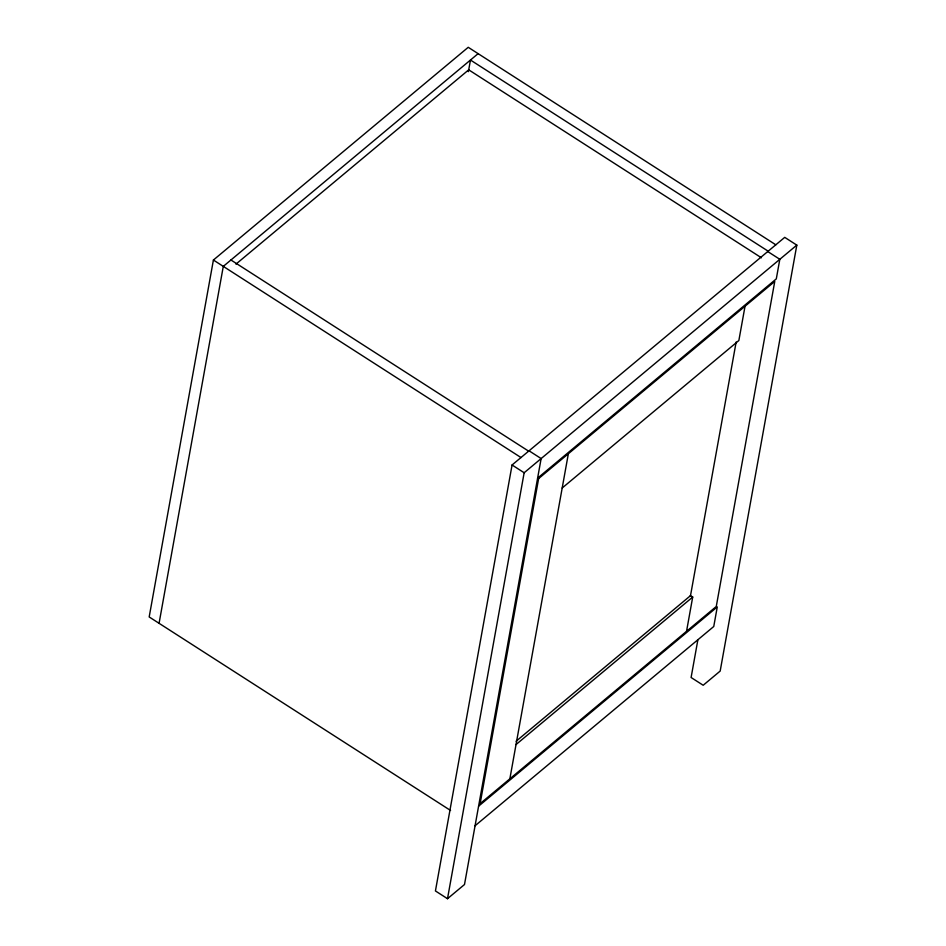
<?xml version="1.0" encoding="UTF-8"?>
<svg xmlns="http://www.w3.org/2000/svg" width="946" height="946" viewBox="0 0 946 946"><rect width="100%" height="100%" fill="white"/><g stroke="black" fill="none" stroke-linecap="round" stroke-linejoin="round"><path stroke-width="1.42" d="M775.815 244.801L468.235 47.3L213.406 260.032L149.184 616.958L450.568 810.474M159.07 623.308L223.291 266.382L478.12 53.65M468.388 71.636L470.469 60.036L768.164 251.187M697.9 639.697L691.1 677.502L703.185 685.259L720.178 671.069L796.816 245.12L784.731 237.363L512.07 464.983L435.432 890.943L447.505 898.7L464.498 884.522L541.136 458.562L529.051 450.804M447.505 898.7L524.155 472.752L796.816 245.12M509.859 778.83L568.357 453.737M736.154 342.003L690.509 595.649L516.09 741.25M686.536 631.337L692.708 597.056L690.284 595.507M745.034 306.232L738.861 340.513L562.184 488.006M235.956 264.135L468.708 69.827L761.447 257.797M537.612 478.144L776.299 278.881L779.823 259.299L767.738 251.541M516.031 744.561L692.708 597.056M478.593 806.181L717.281 606.918L713.757 626.5L475.069 825.763M230.942 259.996L528.637 451.159M213.406 260.032L520.986 457.545M512.07 464.983L524.155 472.752M538.629 478.558L480.13 803.651L716.264 606.516L774.762 281.423L538.629 478.558"/></g></svg>
